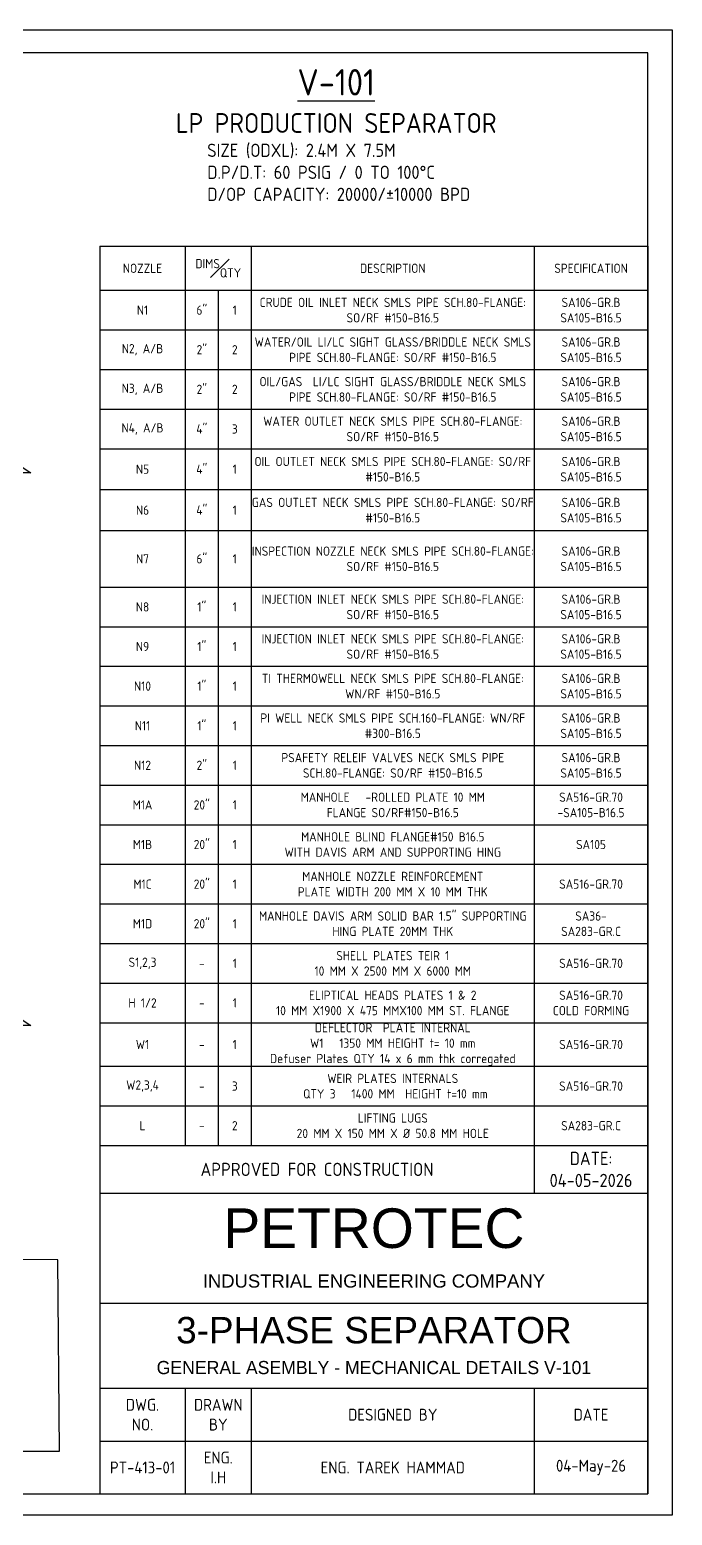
# Model space of a CAD drawing. Header units: inches. Extents: x 45640 to 67593, y 5 to 11258.
# Drawn here: x 62724 to 67593, y 5 to 11258 of the extents above; entities that cross this region are included whole.
import ezdxf

# ---------------------------------------------------------------- set-up
doc = ezdxf.new("R2010")
doc.units = ezdxf.units.IN
doc.header["$LTSCALE"] = 40
doc.header["$MEASUREMENT"] = 0
doc.styles.add('Annotative', font='arial.ttf')
doc.styles.get("Standard").update_dxf_attribs({"font": 'isocp.shx', "height": 100, "bigfont": '@extfont2.shx'})
doc.dimstyles.new('ISO-25', dxfattribs={"dimtxt": 100, "dimasz": 50, "dimexe": 1.25, "dimexo": 75, "dimtad": 1, "dimdec": 0, "dimtxsty": 'Standard', "dimcen": 0, "dimclrd": 1, "dimclre": 1, "dimclrt": 1, "dimazin": 0, "dimtfac": 1, "dimtdec": 0, "dimtmove": 0, "dimatfit": 3, "dimfxl": 1, "dimtfillclr": 1, "dimarcsym": 0})

# ---------------------------------------------------------------- blocks, each defined once
blk = doc.blocks.new('*T157')
at = {"color": 0, "linetype": 'ByBlock', "lineweight": -2, "transparency": 16777216}
for p, q in [((0, 0), (4152, 0)), ((0, 0), (0, -9451)), ((647, 0), (647, -6812)), ((1147, 0), (1147, -6812)), ((3291, 0), (3291, -7173)), ((4152, 0), (4152, -9451)), ((0, -334), (4152, -334)), ((897, -334), (897, -6812)), ((0, -634), (4152, -634)), ((0, -934), (4152, -934)), ((0, -1234), (4152, -1234)), ((0, -1534), (4152, -1534)), ((0, -1844), (4152, -1844)), ((0, -2154), (4152, -2154)), ((0, -2582), (4152, -2582)), ((0, -2882), (4152, -2882)), ((0, -3182), (4152, -3182)), ((0, -3482), (4152, -3482)), ((0, -3782), (4152, -3782)), ((0, -4082), (4152, -4082)), ((0, -4382), (4152, -4382)), ((0, -4682), (4152, -4682)), ((0, -4982), (4152, -4982)), ((0, -5282), (4152, -5282)), ((0, -5582), (4152, -5582)), ((0, -5882), (4152, -5882)), ((0, -6212), (4152, -6212)), ((0, -6512), (4152, -6512)), ((0, -6812), (4152, -6812)), ((0, -7173), (4152, -7173)), ((0, -8005), (4152, -8005)), ((0, -8651), (4152, -8651)), ((647, -8651), (647, -9451)), ((1147, -8651), (1147, -9451)), ((3291, -8651), (3291, -9451)), ((0, -9051), (4152, -9051)), ((0, -9451), (4152, -9451))]:
    blk.add_line(p, q, dxfattribs=at)
at = {"color": 0, "transparency": 16777216, "attachment_point": 5}
for s, insert, char_height, width in [('\\A1;\\SDIMS#QTY;', (897, -167), 70, 499.88), ('NOZZLE', (323, -167), 70, 646.61), ('DESCRIPTION', (2219, -167), 70, 2143.72), ('SPECIFICATION', (3721, -167), 70, 861.53), ('N1', (323, -484), 70, 640.73), ('6"', (772, -484), 70, 244), ('1', (1022, -484), 70, 244), ('{\\C256;CRUDE OIL INLET NECK SMLS PIPE SCH.80-FLANGE: SO/RF #150-B16.5}', (2219, -484), 70, 2137.84), ('{\\C256;SA106-GR.B\\PSA105-B16.5}', (3721, -484), 70, 855.65), ('N2, A/B', (323, -784), 70, 640.73), ('2"', (772, -784), 70, 244), ('2', (1022, -784), 70, 244), ('{\\C256;WATER/OIL LI/LC SIGHT GLASS/BRIDDLE NECK SMLS PIPE SCH.80-FLANGE: SO/RF #150-B16.5}', (2219, -784), 70, 2137.84), ('{\\C256;SA106-GR.B\\PSA105-B16.5\\P}', (3721, -784), 70, 855.65), ('{\\C256;OIL/GAS  LI/LC SIGHT GLASS/BRIDDLE NECK SMLS PIPE SCH.80-FLANGE: SO/RF #150-B16.5\\P}', (2219, -1084), 70, 2137.84), ('{\\C256;SA106-GR.B\\PSA105-B16.5}', (3721, -1084), 70, 855.65), ('N3, A/B', (323, -1084), 70, 640.73), ('2"', (772, -1084), 70, 244), ('2', (1022, -1084), 70, 244), ('N4, A/B', (323, -1384), 70, 640.73), ('4"', (772, -1384), 70, 244), ('3', (1022, -1384), 70, 244), ('{\\C256;WATER OUTLET NECK SMLS PIPE SCH.80-FLANGE: SO/RF #150-B16.5}', (2219, -1384), 70, 2137.84), ('{\\C256;SA106-GR.B\\PSA105-B16.5\\P}', (3721, -1384), 70, 855.65), ('N5', (323, -1689), 70, 640.73), ('4"', (772, -1689), 70, 244), ('1', (1022, -1689), 70, 244), ('{\\C256;OIL OUTLET NECK SMLS PIPE SCH.80-FLANGE: SO/RF #150-B16.5}', (2219, -1689), 70, 2137.84), ('{\\C256;SA106-GR.B\\PSA105-B16.5\\P}', (3721, -1689), 70, 855.65), ('{\\C256;GAS OUTLET NECK SMLS PIPE SCH.80-FLANGE: SO/RF #150-B16.5}', (2219, -1999), 70, 2137.84), ('{\\C256;SA106-GR.B\\PSA105-B16.5}', (3721, -1999), 70, 855.65), ('N6', (323, -1999), 70, 640.73), ('4"', (772, -1999), 70, 244), ('1', (1022, -1999), 70, 244), ('N7', (323, -2368), 70, 640.73), ('6"', (772, -2368), 70, 244), ('1', (1022, -2368), 70, 244), ('{\\C256;INSPECTION NOZZLE NECK SMLS PIPE SCH.80-FLANGE: SO/RF #150-B16.5}', (2219, -2368), 70, 2137.84), ('{\\C256;SA106-GR.B\\PSA105-B16.5}', (3721, -2368), 70, 855.65), ('N8', (323, -2732), 70, 640.73), ('1"', (772, -2732), 70, 244), ('1', (1022, -2732), 70, 244), ('{\\C256;INJECTION INLET NECK SMLS PIPE SCH.80-FLANGE: SO/RF #150-B16.5\\P}', (2219, -2732), 70, 2137.84), ('{\\C256;SA106-GR.B\\PSA105-B16.5}', (3721, -2732), 70, 855.65), ('N9', (323, -3032), 70, 640.73), ('1"', (772, -3032), 70, 244), ('1', (1022, -3032), 70, 244), ('{\\C256;INJECTION INLET NECK SMLS PIPE SCH.80-FLANGE: SO/RF #150-B16.5\\P}', (2219, -3032), 70, 2137.84), ('{\\C256;SA106-GR.B\\PSA105-B16.5}', (3721, -3032), 70, 855.65), ('{\\C256;TI THERMOWELL NECK SMLS PIPE SCH.80-FLANGE: WN/RF #150-B16.5\\P}', (2219, -3332), 70, 2137.84), ('{\\C256;SA106-GR.B\\PSA105-B16.5}', (3721, -3332), 70, 855.65), ('N10', (323, -3332), 70, 640.73), ('1"', (772, -3332), 70, 244), ('1', (1022, -3332), 70, 244), ('N11', (323, -3632), 70, 640.73), ('1"', (772, -3632), 70, 244), ('1', (1022, -3632), 70, 244), ('{\\C256;PI WELL NECK SMLS PIPE SCH.160-FLANGE: WN/RF #300-B16.5\\P}', (2219, -3632), 70, 2137.84), ('{\\C256;SA106-GR.B\\PSA105-B16.5}', (3721, -3632), 70, 855.65), ('N12', (323, -3932), 70, 640.73), ('2"', (772, -3932), 70, 244), ('1', (1022, -3932), 70, 244), ('{\\C256;PSAFETY RELEIF VALVES NECK SMLS PIPE SCH.80-FLANGE: SO/RF #150-B16.5\\P}', (2219, -3932), 70, 2137.84), ('{\\C256;SA106-GR.B\\PSA105-B16.5}', (3721, -3932), 70, 855.65), ('{\\C256;MANHOLE   -ROLLED PLATE 10 MM\\PFLANGE SO/RF#150-B16.5\\P}', (2219, -4232), 70, 2137.84), ('{\\C256;SA516-GR.70\\P-SA105-B16.5\\P}', (3721, -4232), 70, 855.65), ('M1A', (323, -4232), 70, 640.73), ('20"', (772, -4232), 70, 244), ('1', (1022, -4232), 70, 244), ('M1B', (323, -4532), 70, 640.73), ('20"', (772, -4532), 70, 244), ('1', (1022, -4532), 70, 244), ('{\\C256;MANHOLE BLIND FLANGE#150 B16.5\\PWITH DAVIS ARM AND SUPPORTING HING\\P}', (2219, -4532), 70, 2137.84), ('{\\C256;SA105}', (3721, -4532), 70, 855.65), ('M1C', (323, -4832), 70, 640.73), ('20"', (772, -4832), 70, 244), ('1', (1022, -4832), 70, 244), ('{\\C256;MANHOLE NOZZLE REINFORCEMENT\\PPLATE WIDTH 200 MM X 10 MM THK\\P}', (2219, -4832), 70, 2137.84), ('{\\C256;SA516-GR.70}', (3721, -4832), 70, 855.65), ('{\\C256;MANHOLE DAVIS ARM SOLID BAR 1.5" SUPPORTING HING PLATE 20MM THK\\P}', (2219, -5132), 70, 2137.84), ('{\\C256;SA36-\\PSA283-GR.C}', (3721, -5132), 70, 855.65), ('M1D', (323, -5132), 70, 640.73), ('20"', (772, -5132), 70, 244), ('1', (1022, -5132), 70, 244), ('S1,2,3', (323, -5432), 70, 640.73), ('1', (1022, -5432), 70, 244), ('{\\C256;SHELL PLATES TEIR 1 \\P10 MM X 2500 MM X 6000 MM\\P}', (2219, -5432), 70, 2137.84), ('{\\C256;SA516-GR.70\\P}', (3721, -5432), 70, 855.65), ('-', (772, -5432), 70, 244), ('\\A1;H 1/2', (323, -5732), 70, 640.73), ('-', (772, -5732), 70, 244), ('1', (1022, -5732), 70, 244), ('{\\C256;ELIPTICAL HEADS PLATES 1 & 2\\P10 MM X1900 X 475 MMX100 MM ST. FLANGE\\P}', (2219, -5732), 70, 2137.84), ('{\\C256;SA516-GR.70\\PCOLD FORMING\\P}', (3721, -5732), 70, 855.65), ('{\\C256;DEFLECTOR  PLATE INTERNAL\\PW1   1350 MM HEIGHT t= 10 mm\\PDefuser Plates QTY 14 x 6 mm thk corregated\\P}', (2219, -6047), 70, 2137.84), ('W1', (323, -6047), 70, 640.73), ('-', (772, -6047), 70, 244), ('1', (1022, -6047), 70, 244), ('{\\C256;SA516-GR.70\\P}', (3721, -6047), 70, 855.65), ('{\\C256;WEIR PLATES INTERNALS\\P QTY 3   1400 MM ^IHEIGHT t=10 mm\\P}', (2219, -6362), 70, 2137.84), ('W2,3,4', (323, -6362), 70, 640.73), ('-', (772, -6362), 70, 244), ('3', (1022, -6362), 70, 244), ('{\\C256;SA516-GR.70\\P}', (3721, -6362), 70, 855.65), ('L', (323, -6662), 70, 640.73), ('2', (1022, -6662), 70, 244), ('{\\C256;LIFTING LUGS\\P20 MM X 150 MM X %%C 50.8 MM HOLE\\P}', (2219, -6662), 70, 2137.84), ('{\\C256;SA283-GR.C\\P}', (3721, -6662), 70, 855.65), ('-', (772, -6662), 70, 244), ('DATE: 04-05-2026', (3721, -6993), 100, 855.65), ('APPROVED FOR CONSTRUCTION', (1645, -6993), 100, 3284.58), ('{\\f@Arial Unicode MS|b0|i0|c0|p34;\\H2x;\\C256;3-PHASE SEPARATOR^J\\Ftxt|c0;\\H0.5x;GENERAL ASEMBLY - MECHANICAL DETAILS V-101}', (2076, -8328), 100, 4146.23), ('DWG. \\PNO.', (323, -8851), 90, 640.73), ('DRAWN BY', (897, -8851), 90, 494), ('DESIGNED BY', (2219, -8851), 90, 2137.84), ('DATE', (3721, -8851), 90, 855.65), ('PT-413-01', (323, -9251), 90, 640.73), ('ENG.\\PI.H', (897, -9251), 90, 494), ('ENG. TAREK HAMMAD', (2219, -9251), 90, 2137.84), ('04-May-26', (3721, -9251), 90, 855.65)]:
    blk.add_mtext(s, dxfattribs=dict(at, insert=insert, char_height=char_height, width=width))
at = {"color": 0, "transparency": 16777216, "insert": (2076, -7589), "char_height": 100, "width": 4146.23, "attachment_point": 5, "style": 'Annotative'}
blk.add_mtext('{\\H3x;PETROTEC}\\PINDUSTRIAL ENGINEERING COMPANY', dxfattribs=at)

msp = doc.modelspace()

# ---------------------------------------------------------------- linework, layer by layer
at = {"color": 1, "lineweight": -3, "ltscale": 1000}
msp.add_line((62938.4, 1941.4), (62938.4, 1941.4), dxfattribs=at)
msp.add_line((62938.4, 1941.4), (62938.4, 1941.4), dxfattribs=at)
msp.add_line((62938.4, 1941.4), (62938.4, 1941.4), dxfattribs=at)
at = {"ltscale": 0.2}
msp.add_lwpolyline([(67592.7, 5.2), (45639.7, 5.2), (45639.7, 11258.4), (67592.7, 11258.4)], close=True, dxfattribs=at)
at = {"lineweight": -3, "ltscale": 0.005}
msp.add_lwpolyline([(67408.2, 11082.7), (45793.3, 11082.7), (45793.3, 167.3), (67408.2, 167.3)], close=True, dxfattribs=at)
at = {"ltscale": 1000}
msp.add_lwpolyline([(60710.7, 491.7), (62950, 491.7), (62938.4, 1941.4), (60710.7, 1956.6)], close=True, dxfattribs=at)

# ---------------------------------------------------------------- block references
msp.add_blockref('*T157', (63256, 9618.3))

# ---------------------------------------------------------------- texts
at = {"attachment_point": 1}
for s, width, insert, char_height in [('\\pxqc;{\\LV-101^J\\H0.75x;\\lLP PRODUCTION SEPARATOR}', 3535.702, (63278.4, 10960.1), 200), ('\\A1;SIZE (ODXL): 2.4M X 7.5M^JD.P/D.T: 60 PSIG / 0 TO 100%%DC^JD/OP CAPACITY: 20000/%%P10000 BPD', 2143.056, (64069.3, 10394.8), 100)]:
    msp.add_mtext_dynamic_manual_height_columns(s, width=width, gutter_width=500, heights=[0], dxfattribs=dict(at, insert=insert, char_height=char_height))

# ---------------------------------------------------------------- leaders
at = {"ltscale": 0.01}
for points in [[(61886.8, 8455.2), (62733.2, 7901), (62431.4, 7901)], [(61886.8, 4270.1), (62733.2, 3715.9), (62431.4, 3715.9)]]:
    msp.add_leader(points, dimstyle='ISO-25', override={"dimgap": 0.625, "dimtad": 0}, dxfattribs=at)

doc.saveas('drawing.dxf')
